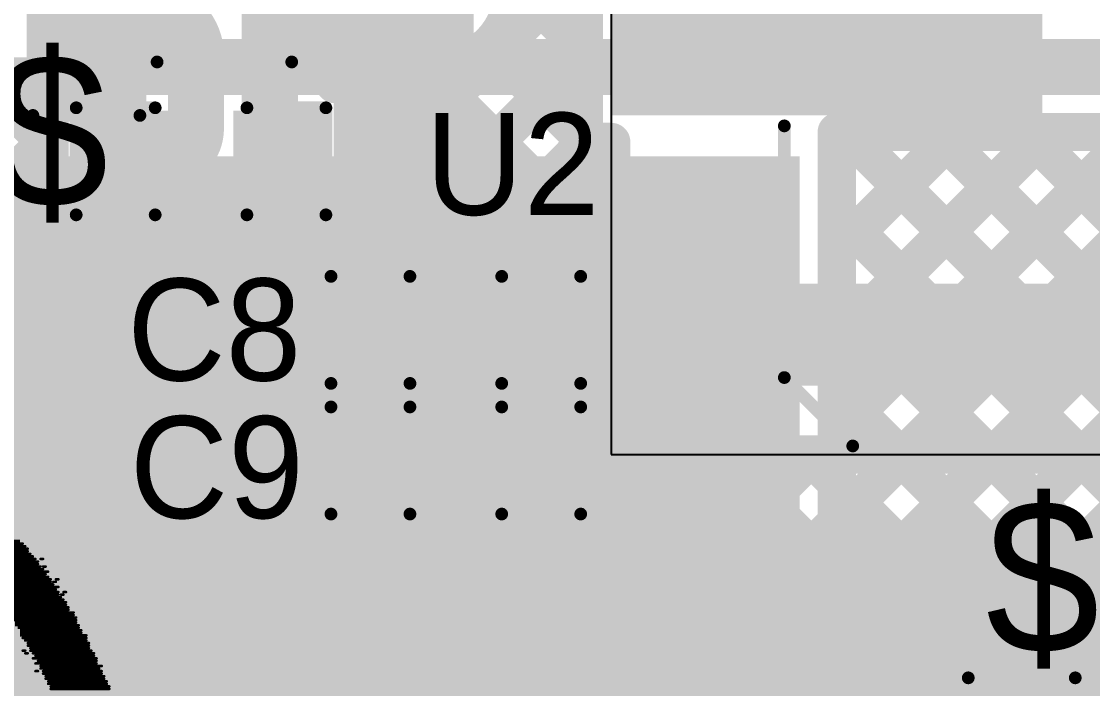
# Model space of a CAD drawing. Header units: millimetres. Extents: x 4.35 to 7.26, y 1.61 to 5.34.
# Drawn here: x 5.8595 to 6.2799, y 3.4271 to 3.6889 of the extents above; entities that cross this region are included whole.
import ezdxf

# ---------------------------------------------------------------- set-up
doc = ezdxf.new("R2010")
doc.units = ezdxf.units.MM
doc.header["$MEASUREMENT"] = 0
for name, color, linetype in [('BottomLayer', 5, 'Continuous'), ('BottomOverlay', 54, 'Continuous'), ('BottomPaste', 16, 'Continuous'), ('BottomSolder', 6, 'Continuous'), ('MultiLayer', 9, 'Continuous'), ('TopLayer', 1, 'Continuous'), ('TopOverlay', 2, 'Continuous'), ('TopPaste', 8, 'Continuous'), ('TopSolder', 216, 'Continuous'), ('ViaHoleLayer', 16, 'Continuous')]:
    doc.layers.add(name, color=color, linetype=linetype)

# ---------------------------------------------------------------- blocks, each defined once
blk = doc.blocks.new('SOT_23_6_2')
at = {"layer": 'TopLayer'}
for points in [[(-0.0748, 0.02559), (-0.0315, 0.02559), (-0.0748, 0.04921), (-0.0315, 0.04921)], [(0.0315, 0.02559), (0.0748, 0.02559), (0.0315, 0.04921), (0.0748, 0.04921)], [(-0.0748, -0.01181), (-0.0315, -0.01181), (-0.0748, 0.01181), (-0.0315, 0.01181)], [(0.0315, -0.01181), (0.0748, -0.01181), (0.0315, 0.01181), (0.0748, 0.01181)], [(-0.0748, -0.04921), (-0.0315, -0.04921), (-0.0748, -0.02559), (-0.0315, -0.02559)], [(0.0315, -0.04921), (0.0748, -0.04921), (0.0315, -0.02559), (0.0748, -0.02559)]]:
    blk.add_solid(points, dxfattribs=at)
at = {"layer": 'TopOverlay'}
for points, const_width in [([(-0.06475, 0.06063, 1), (-0.0721, 0.06063, 1)], 0.01), ([(-0.0746, 0.06063, 1), (-0.0696, 0.06063, 1)], 0.005), ([(-0.06725, 0.06063, 1), (-0.06225, 0.06063, 1)], 0.005), ([(-0.02637, 0.05803, 1), (-0.02387, 0.05803, 1)], 0.0025), ([(0.02647, 0.05803, 1), (0.02897, 0.05803, 1)], 0.0025), ([(-0.02637, -0.05803, 1), (-0.02387, -0.05803, 1)], 0.0025), ([(0.02647, -0.05803, 1), (0.02897, -0.05803, 1)], 0.0025)]:
    blk.add_lwpolyline(points, format="xyb", close=True, dxfattribs=dict(at, const_width=const_width))
at = {"layer": 'TopOverlay', "const_width": 0.005}
for points in [[(0.02772, 0.05803), (-0.02512, 0.05803)], [(0.02772, -0.05803), (-0.02512, -0.05803)]]:
    blk.add_lwpolyline(points, dxfattribs=at)
at = {"layer": 'TopPaste'}
for points in [[(-0.0748, 0.02559), (-0.0315, 0.02559), (-0.0748, 0.04921), (-0.0315, 0.04921)], [(0.0315, 0.02559), (0.0748, 0.02559), (0.0315, 0.04921), (0.0748, 0.04921)], [(-0.0748, -0.01181), (-0.0315, -0.01181), (-0.0748, 0.01181), (-0.0315, 0.01181)], [(0.0315, -0.01181), (0.0748, -0.01181), (0.0315, 0.01181), (0.0748, 0.01181)], [(-0.0748, -0.04921), (-0.0315, -0.04921), (-0.0748, -0.02559), (-0.0315, -0.02559)], [(0.0315, -0.04921), (0.0748, -0.04921), (0.0315, -0.02559), (0.0748, -0.02559)]]:
    blk.add_solid(points, dxfattribs=at)
at = {"layer": 'TopSolder'}
for points in [[(-0.0788, 0.02159), (-0.0275, 0.02159), (-0.0788, 0.05321), (-0.0275, 0.05321)], [(0.0275, 0.02159), (0.0788, 0.02159), (0.0275, 0.05321), (0.0788, 0.05321)], [(-0.0788, -0.01581), (-0.0275, -0.01581), (-0.0788, 0.01581), (-0.0275, 0.01581)], [(0.0275, -0.01581), (0.0788, -0.01581), (0.0275, 0.01581), (0.0788, 0.01581)], [(-0.0788, -0.05321), (-0.0275, -0.05321), (-0.0788, -0.02159), (-0.0275, -0.02159)], [(0.0275, -0.05321), (0.0788, -0.05321), (0.0275, -0.02159), (0.0788, -0.02159)]]:
    blk.add_solid(points, dxfattribs=at)
blk = doc.blocks.new('74437368033_4')
at = {"layer": 'TopLayer'}
blk.add_solid([(0.1063, -0.0689), (0.26772, -0.0689), (0.1063, 0.0689), (0.26772, 0.0689)], dxfattribs=at)
at = {"layer": 'TopOverlay', "const_width": 0.005}
for points in [[(0.17669, 0.20268), (-0.17669, 0.20268)], [(0.20354, 0.17583), (0.17669, 0.20268)], [(0.20354, 0.17583), (0.20354, 0.07709)]]:
    blk.add_lwpolyline(points, dxfattribs=at)
at = {"layer": 'TopOverlay', "const_width": 0.0025}
for points in [[(0.17544, 0.20268, 1), (0.17794, 0.20268, 1)], [(0.17544, 0.20268, 1), (0.17794, 0.20268, 1)], [(0.20229, 0.17583, 1), (0.20479, 0.17583, 1)], [(0.20229, 0.17583, 1), (0.20479, 0.17583, 1)], [(0.20229, 0.07709, 1), (0.20479, 0.07709, 1)]]:
    blk.add_lwpolyline(points, format="xyb", close=True, dxfattribs=at)
at = {"layer": 'TopPaste'}
blk.add_solid([(0.1063, -0.0689), (0.26772, -0.0689), (0.1063, 0.0689), (0.26772, 0.0689)], dxfattribs=at)
at = {"layer": 'TopSolder'}
blk.add_solid([(0.1023, -0.0729), (0.27172, -0.0729), (0.1023, 0.0729), (0.27172, 0.0729)], dxfattribs=at)
blk = doc.blocks.new('CAP_0603_38')
at = {"layer": 'TopLayer'}
for points in [[(-0.045, 0.0175), (-0.045, -0.0175), (-0.015, 0.0175), (-0.015, -0.0175)], [(0.015, 0.0175), (0.015, -0.0175), (0.045, 0.0175), (0.045, -0.0175)]]:
    blk.add_solid(points, dxfattribs=at)
at = {"layer": 'TopOverlay', "const_width": 0.005}
for points in [[(-0.049, 0.021), (-0.018, 0.021)], [(-0.049, 0.021), (-0.049, -0.021)], [(0.018, 0.021), (0.049, 0.021)], [(0.049, 0.021), (0.049, -0.021)], [(-0.049, -0.021), (-0.018, -0.021)], [(0.018, -0.021), (0.049, -0.021)]]:
    blk.add_lwpolyline(points, dxfattribs=at)
at = {"layer": 'TopOverlay', "const_width": 0.0025}
for points in [[(-0.05025, 0.021, 1), (-0.04775, 0.021, 1)], [(-0.05025, 0.021, 1), (-0.04775, 0.021, 1)], [(-0.01925, 0.021, 1), (-0.01675, 0.021, 1)], [(0.01675, 0.021, 1), (0.01925, 0.021, 1)], [(0.04775, 0.021, 1), (0.05025, 0.021, 1)], [(0.04775, 0.021, 1), (0.05025, 0.021, 1)], [(-0.05025, -0.021, 1), (-0.04775, -0.021, 1)], [(-0.05025, -0.021, 1), (-0.04775, -0.021, 1)], [(-0.01925, -0.021, 1), (-0.01675, -0.021, 1)], [(0.01675, -0.021, 1), (0.01925, -0.021, 1)], [(0.04775, -0.021, 1), (0.05025, -0.021, 1)], [(0.04775, -0.021, 1), (0.05025, -0.021, 1)]]:
    blk.add_lwpolyline(points, format="xyb", close=True, dxfattribs=at)
at = {"layer": 'TopPaste'}
for points in [[(-0.045, 0.0175), (-0.045, -0.0175), (-0.015, 0.0175), (-0.015, -0.0175)], [(0.015, 0.0175), (0.015, -0.0175), (0.045, 0.0175), (0.045, -0.0175)]]:
    blk.add_solid(points, dxfattribs=at)
at = {"layer": 'TopSolder'}
for points in [[(-0.04736, 0.01986), (-0.04736, -0.01986), (-0.01264, 0.01986), (-0.01264, -0.01986)], [(0.01264, 0.01986), (0.01264, -0.01986), (0.04736, 0.01986), (0.04736, -0.01986)]]:
    blk.add_solid(points, dxfattribs=at)
blk = doc.blocks.new('CAP_0603_46')
at = {"layer": 'TopLayer'}
for points in [[(-0.045, 0.0175), (-0.045, -0.0175), (-0.015, 0.0175), (-0.015, -0.0175)], [(0.015, 0.0175), (0.015, -0.0175), (0.045, 0.0175), (0.045, -0.0175)]]:
    blk.add_solid(points, dxfattribs=at)
at = {"layer": 'TopOverlay', "const_width": 0.005}
for points in [[(-0.018, 0.021), (-0.049, 0.021)], [(-0.049, 0.021), (-0.049, -0.021)], [(0.049, 0.021), (0.018, 0.021)], [(0.049, 0.021), (0.049, -0.021)], [(-0.018, -0.021), (-0.049, -0.021)], [(0.049, -0.021), (0.018, -0.021)]]:
    blk.add_lwpolyline(points, dxfattribs=at)
at = {"layer": 'TopOverlay', "const_width": 0.0025}
for points in [[(-0.05025, 0.021, 1), (-0.04775, 0.021, 1)], [(-0.05025, 0.021, 1), (-0.04775, 0.021, 1)], [(-0.01925, 0.021, 1), (-0.01675, 0.021, 1)], [(0.01675, 0.021, 1), (0.01925, 0.021, 1)], [(0.04775, 0.021, 1), (0.05025, 0.021, 1)], [(0.04775, 0.021, 1), (0.05025, 0.021, 1)], [(-0.05025, -0.021, 1), (-0.04775, -0.021, 1)], [(-0.05025, -0.021, 1), (-0.04775, -0.021, 1)], [(-0.01925, -0.021, 1), (-0.01675, -0.021, 1)], [(0.01675, -0.021, 1), (0.01925, -0.021, 1)], [(0.04775, -0.021, 1), (0.05025, -0.021, 1)], [(0.04775, -0.021, 1), (0.05025, -0.021, 1)]]:
    blk.add_lwpolyline(points, format="xyb", close=True, dxfattribs=at)
at = {"layer": 'TopPaste'}
for points in [[(-0.045, 0.0175), (-0.045, -0.0175), (-0.015, 0.0175), (-0.015, -0.0175)], [(0.015, 0.0175), (0.015, -0.0175), (0.045, 0.0175), (0.045, -0.0175)]]:
    blk.add_solid(points, dxfattribs=at)
at = {"layer": 'TopSolder'}
for points in [[(-0.04736, 0.01986), (-0.04736, -0.01986), (-0.01264, 0.01986), (-0.01264, -0.01986)], [(0.01264, 0.01986), (0.01264, -0.01986), (0.04736, 0.01986), (0.04736, -0.01986)]]:
    blk.add_solid(points, dxfattribs=at)
blk = doc.blocks.new('RES_0603_B_51')
at = {"layer": 'BottomLayer'}
for points in [[(-0.015, -0.0175), (-0.015, 0.0175), (-0.045, -0.0175), (-0.045, 0.0175)], [(0.045, -0.0175), (0.045, 0.0175), (0.015, -0.0175), (0.015, 0.0175)]]:
    blk.add_solid(points, dxfattribs=at)
at = {"layer": 'BottomOverlay', "const_width": 0.005}
for points in [[(-0.049, -0.021), (-0.049, 0.021)], [(0.049, 0.021), (-0.049, 0.021)], [(0.049, -0.021), (0.049, 0.021)], [(0.049, -0.021), (-0.049, -0.021)]]:
    blk.add_lwpolyline(points, dxfattribs=at)
at = {"layer": 'BottomOverlay', "const_width": 0.0025}
for points in [[(-0.05025, 0.021, 1), (-0.04775, 0.021, 1)], [(-0.05025, 0.021, 1), (-0.04775, 0.021, 1)], [(0.04775, 0.021, 1), (0.05025, 0.021, 1)], [(0.04775, 0.021, 1), (0.05025, 0.021, 1)], [(-0.05025, -0.021, 1), (-0.04775, -0.021, 1)], [(-0.05025, -0.021, 1), (-0.04775, -0.021, 1)], [(0.04775, -0.021, 1), (0.05025, -0.021, 1)], [(0.04775, -0.021, 1), (0.05025, -0.021, 1)]]:
    blk.add_lwpolyline(points, format="xyb", close=True, dxfattribs=at)
at = {"layer": 'BottomPaste'}
for points in [[(-0.015, -0.0175), (-0.015, 0.0175), (-0.045, -0.0175), (-0.045, 0.0175)], [(0.045, -0.0175), (0.045, 0.0175), (0.015, -0.0175), (0.015, 0.0175)]]:
    blk.add_solid(points, dxfattribs=at)
at = {"layer": 'BottomSolder'}
for points in [[(-0.011, -0.0215), (-0.011, 0.0215), (-0.049, -0.0215), (-0.049, 0.0215)], [(0.049, -0.0215), (0.049, 0.0215), (0.011, -0.0215), (0.011, 0.0215)]]:
    blk.add_solid(points, dxfattribs=at)
blk = doc.blocks.new('CAP_0603_116')
at = {"layer": 'TopLayer'}
for points in [[(-0.045, 0.0175), (-0.045, -0.0175), (-0.015, 0.0175), (-0.015, -0.0175)], [(0.015, 0.0175), (0.015, -0.0175), (0.045, 0.0175), (0.045, -0.0175)]]:
    blk.add_solid(points, dxfattribs=at)
at = {"layer": 'TopOverlay', "const_width": 0.005}
for points in [[(-0.049, 0.021), (-0.049, -0.021)], [(-0.018, 0.021), (-0.049, 0.021)], [(0.049, 0.021), (0.018, 0.021)], [(0.049, 0.021), (0.049, -0.021)], [(-0.018, -0.021), (-0.049, -0.021)], [(0.049, -0.021), (0.018, -0.021)]]:
    blk.add_lwpolyline(points, dxfattribs=at)
at = {"layer": 'TopOverlay', "const_width": 0.0025}
for points in [[(-0.05025, 0.021, 1), (-0.04775, 0.021, 1)], [(-0.05025, 0.021, 1), (-0.04775, 0.021, 1)], [(-0.01925, 0.021, 1), (-0.01675, 0.021, 1)], [(0.01675, 0.021, 1), (0.01925, 0.021, 1)], [(0.04775, 0.021, 1), (0.05025, 0.021, 1)], [(0.04775, 0.021, 1), (0.05025, 0.021, 1)], [(-0.05025, -0.021, 1), (-0.04775, -0.021, 1)], [(-0.05025, -0.021, 1), (-0.04775, -0.021, 1)], [(-0.01925, -0.021, 1), (-0.01675, -0.021, 1)], [(0.01675, -0.021, 1), (0.01925, -0.021, 1)], [(0.04775, -0.021, 1), (0.05025, -0.021, 1)], [(0.04775, -0.021, 1), (0.05025, -0.021, 1)]]:
    blk.add_lwpolyline(points, format="xyb", close=True, dxfattribs=at)
at = {"layer": 'TopPaste'}
for points in [[(-0.045, 0.0175), (-0.045, -0.0175), (-0.015, 0.0175), (-0.015, -0.0175)], [(0.015, 0.0175), (0.015, -0.0175), (0.045, 0.0175), (0.045, -0.0175)]]:
    blk.add_solid(points, dxfattribs=at)
at = {"layer": 'TopSolder'}
for points in [[(-0.04736, 0.01986), (-0.04736, -0.01986), (-0.01264, 0.01986), (-0.01264, -0.01986)], [(0.01264, 0.01986), (0.01264, -0.01986), (0.04736, 0.01986), (0.04736, -0.01986)]]:
    blk.add_solid(points, dxfattribs=at)
blk = doc.blocks.new('CAP_0603_117')
at = {"layer": 'TopLayer'}
for points in [[(-0.045, 0.0175), (-0.045, -0.0175), (-0.015, 0.0175), (-0.015, -0.0175)], [(0.015, 0.0175), (0.015, -0.0175), (0.045, 0.0175), (0.045, -0.0175)]]:
    blk.add_solid(points, dxfattribs=at)
at = {"layer": 'TopOverlay', "const_width": 0.005}
for points in [[(-0.049, 0.021), (-0.049, -0.021)], [(-0.018, 0.021), (-0.049, 0.021)], [(0.049, 0.021), (0.018, 0.021)], [(0.049, 0.021), (0.049, -0.021)], [(-0.018, -0.021), (-0.049, -0.021)], [(0.049, -0.021), (0.018, -0.021)]]:
    blk.add_lwpolyline(points, dxfattribs=at)
at = {"layer": 'TopOverlay', "const_width": 0.0025}
for points in [[(-0.05025, 0.021, 1), (-0.04775, 0.021, 1)], [(-0.05025, 0.021, 1), (-0.04775, 0.021, 1)], [(-0.01925, 0.021, 1), (-0.01675, 0.021, 1)], [(0.01675, 0.021, 1), (0.01925, 0.021, 1)], [(0.04775, 0.021, 1), (0.05025, 0.021, 1)], [(0.04775, 0.021, 1), (0.05025, 0.021, 1)], [(-0.05025, -0.021, 1), (-0.04775, -0.021, 1)], [(-0.05025, -0.021, 1), (-0.04775, -0.021, 1)], [(-0.01925, -0.021, 1), (-0.01675, -0.021, 1)], [(0.01675, -0.021, 1), (0.01925, -0.021, 1)], [(0.04775, -0.021, 1), (0.05025, -0.021, 1)], [(0.04775, -0.021, 1), (0.05025, -0.021, 1)]]:
    blk.add_lwpolyline(points, format="xyb", close=True, dxfattribs=at)
at = {"layer": 'TopPaste'}
for points in [[(-0.045, 0.0175), (-0.045, -0.0175), (-0.015, 0.0175), (-0.015, -0.0175)], [(0.015, 0.0175), (0.015, -0.0175), (0.045, 0.0175), (0.045, -0.0175)]]:
    blk.add_solid(points, dxfattribs=at)
at = {"layer": 'TopSolder'}
for points in [[(-0.04736, 0.01986), (-0.04736, -0.01986), (-0.01264, 0.01986), (-0.01264, -0.01986)], [(0.01264, 0.01986), (0.01264, -0.01986), (0.04736, 0.01986), (0.04736, -0.01986)]]:
    blk.add_solid(points, dxfattribs=at)

msp = doc.modelspace()

# ---------------------------------------------------------------- linework, layer by layer
at = {"layer": 'BottomLayer'}
for points, const_width in [([(6.26527, 3.43685), (6.5625, 3.73407)], 0.015), ([(6.2705, 3.40672), (6.5625, 3.69872)], 0.015), ([(5.885, 3.671), (6.42168, 3.671)], 0.022), ([(6.24782, 3.45474), (6.44312, 3.65005)], 0.015), ([(6.1795, 3.6455), (6.42168, 3.6455)], 0.015), ([(6.1795, 3.59856), (6.22644, 3.6455)], 0.015), ([(6.1795, 3.52785), (6.29715, 3.6455)], 0.015), ([(6.1795, 3.63392), (6.19108, 3.6455)], 0.015), ([(6.1795, 3.49249), (6.33251, 3.6455)], 0.015), ([(6.1795, 3.4725), (6.1795, 3.6455)], 0.015), ([(6.1795, 3.5632), (6.2618, 3.6455)], 0.015), ([(6.18286, 3.4605), (6.36786, 3.6455)], 0.015), ([(6.18328, 3.6455), (6.36728, 3.4615)], 0.015), ([(6.21822, 3.4605), (6.40322, 3.6455)], 0.015), ([(6.21864, 3.6455), (6.40264, 3.4615)], 0.015), ([(6.25399, 3.6455), (6.50199, 3.3975)], 0.015), ([(6.1795, 3.61393), (6.33943, 3.454)], 0.015), ([(6.1795, 3.57857), (6.33943, 3.41865)], 0.015), ([(6.1795, 3.54322), (6.32522, 3.3975)], 0.015), ([(5.79245, 3.514), (6.085, 3.514)], 0.04), ([(6.1795, 3.50786), (6.22687, 3.46049)], 0.015), ([(5.1295, 3.4725), (6.1795, 3.4725)], 0.015), ([(5.742, 3.4695), (6.114, 3.4695)], 0.015), ([(5.86131, 3.4725), (5.86431, 3.4695)], 0.015), ([(5.87366, 3.4695), (5.87666, 3.4725)], 0.015), ([(5.89666, 3.4725), (5.89966, 3.4695)], 0.015), ([(5.90902, 3.4695), (5.91202, 3.4725)], 0.015), ([(5.93202, 3.4725), (5.93502, 3.4695)], 0.015), ([(5.94437, 3.4695), (5.94737, 3.4725)], 0.015), ([(5.96738, 3.4725), (5.97038, 3.4695)], 0.015), ([(5.97973, 3.4695), (5.98273, 3.4725)], 0.015), ([(6.00273, 3.4725), (6.00573, 3.4695)], 0.015), ([(6.01508, 3.4695), (6.01808, 3.4725)], 0.015), ([(6.03809, 3.4725), (6.04109, 3.4695)], 0.015), ([(6.05044, 3.4695), (6.05344, 3.4725)], 0.015), ([(6.07344, 3.4725), (6.07644, 3.4695)], 0.015), ([(6.0858, 3.4695), (6.0888, 3.4725)], 0.015), ([(6.1088, 3.4725), (6.1118, 3.4695)], 0.015), ([(6.12053, 3.46888), (6.12415, 3.4725)], 0.015), ([(6.14415, 3.4725), (6.15615, 3.4605)], 0.015), ([(6.14751, 3.4605), (6.15951, 3.4725)], 0.015), ([(6.1795, 3.47251), (6.19151, 3.4605)], 0.015), ([(6.13724, 3.4605), (6.2259, 3.4605)], 0.015), ([(5.742, 3.435), (6.114, 3.435)], 0.04), ([(6.114, 3.435), (6.2259, 3.435)], 0.022)]:
    msp.add_lwpolyline(points, dxfattribs=dict(at, const_width=const_width))
for points, const_width in [([(5.8795, 3.671, 1), (5.8905, 3.671, 1)], 0.011), ([(6.17575, 3.6455, 1), (6.18325, 3.6455, 1)], 0.0075), ([(6.17575, 3.6455, 1), (6.18325, 3.6455, 1)], 0.0075), ([(6.17953, 3.6455, 1), (6.18703, 3.6455, 1)], 0.0075), ([(6.18733, 3.6455, 1), (6.19483, 3.6455, 1)], 0.0075), ([(6.21489, 3.6455, 1), (6.22239, 3.6455, 1)], 0.0075), ([(6.22269, 3.6455, 1), (6.23019, 3.6455, 1)], 0.0075), ([(6.25024, 3.6455, 1), (6.25774, 3.6455, 1)], 0.0075), ([(6.25805, 3.6455, 1), (6.26555, 3.6455, 1)], 0.0075), ([(6.17575, 3.63392, 1), (6.18325, 3.63392, 1)], 0.0075), ([(6.17575, 3.61393, 1), (6.18325, 3.61393, 1)], 0.0075), ([(6.17575, 3.59856, 1), (6.18325, 3.59856, 1)], 0.0075), ([(6.17575, 3.57857, 1), (6.18325, 3.57857, 1)], 0.0075), ([(6.12709, 3.562, 1), (6.13891, 3.562, 1)], 0.01181), ([(6.17575, 3.5632, 1), (6.18325, 3.5632, 1)], 0.0075), ([(6.17575, 3.54322, 1), (6.18325, 3.54322, 1)], 0.0075), ([(6.075, 3.514, 1), (6.095, 3.514, 1)], 0.02), ([(6.17575, 3.52785, 1), (6.18325, 3.52785, 1)], 0.0075), ([(6.17575, 3.50786, 1), (6.18325, 3.50786, 1)], 0.0075), ([(6.17575, 3.49249, 1), (6.18325, 3.49249, 1)], 0.0075), ([(5.85756, 3.4725, 1), (5.86506, 3.4725, 1)], 0.0075), ([(5.86056, 3.4695, 1), (5.86806, 3.4695, 1)], 0.0075), ([(5.86991, 3.4695, 1), (5.87741, 3.4695, 1)], 0.0075), ([(5.87291, 3.4725, 1), (5.88041, 3.4725, 1)], 0.0075), ([(5.89291, 3.4725, 1), (5.90041, 3.4725, 1)], 0.0075), ([(5.89591, 3.4695, 1), (5.90341, 3.4695, 1)], 0.0075), ([(5.90527, 3.4695, 1), (5.91277, 3.4695, 1)], 0.0075), ([(5.90827, 3.4725, 1), (5.91577, 3.4725, 1)], 0.0075), ([(5.92827, 3.4725, 1), (5.93577, 3.4725, 1)], 0.0075), ([(5.93127, 3.4695, 1), (5.93877, 3.4695, 1)], 0.0075), ([(5.94062, 3.4695, 1), (5.94812, 3.4695, 1)], 0.0075), ([(5.94362, 3.4725, 1), (5.95112, 3.4725, 1)], 0.0075), ([(5.96363, 3.4725, 1), (5.97113, 3.4725, 1)], 0.0075), ([(5.96663, 3.4695, 1), (5.97413, 3.4695, 1)], 0.0075), ([(5.97598, 3.4695, 1), (5.98348, 3.4695, 1)], 0.0075), ([(5.97898, 3.4725, 1), (5.98648, 3.4725, 1)], 0.0075), ([(5.99898, 3.4725, 1), (6.00648, 3.4725, 1)], 0.0075), ([(6.00198, 3.4695, 1), (6.00948, 3.4695, 1)], 0.0075), ([(6.01133, 3.4695, 1), (6.01883, 3.4695, 1)], 0.0075), ([(6.01433, 3.4725, 1), (6.02183, 3.4725, 1)], 0.0075), ([(6.03434, 3.4725, 1), (6.04184, 3.4725, 1)], 0.0075), ([(6.03734, 3.4695, 1), (6.04484, 3.4695, 1)], 0.0075), ([(6.04669, 3.4695, 1), (6.05419, 3.4695, 1)], 0.0075), ([(6.04969, 3.4725, 1), (6.05719, 3.4725, 1)], 0.0075), ([(6.06969, 3.4725, 1), (6.07719, 3.4725, 1)], 0.0075), ([(6.07269, 3.4695, 1), (6.08019, 3.4695, 1)], 0.0075), ([(6.08205, 3.4695, 1), (6.08955, 3.4695, 1)], 0.0075), ([(6.08505, 3.4725, 1), (6.09255, 3.4725, 1)], 0.0075), ([(6.10505, 3.4725, 1), (6.11255, 3.4725, 1)], 0.0075), ([(6.10805, 3.4695, 1), (6.11555, 3.4695, 1)], 0.0075), ([(6.11025, 3.4695, 1), (6.11775, 3.4695, 1)], 0.0075), ([(6.11025, 3.4695, 1), (6.11775, 3.4695, 1)], 0.0075), ([(6.1204, 3.4725, 1), (6.1279, 3.4725, 1)], 0.0075), ([(6.1404, 3.4725, 1), (6.1479, 3.4725, 1)], 0.0075), ([(6.15576, 3.4725, 1), (6.16326, 3.4725, 1)], 0.0075), ([(6.17575, 3.47251, 1), (6.18325, 3.47251, 1)], 0.0075), ([(6.17575, 3.4725, 1), (6.18325, 3.4725, 1)], 0.0075), ([(6.17575, 3.4725, 1), (6.18325, 3.4725, 1)], 0.0075), ([(6.11678, 3.46888, 1), (6.12428, 3.46888, 1)], 0.0075), ([(6.13349, 3.4605, 1), (6.14099, 3.4605, 1)], 0.0075), ([(6.13349, 3.4605, 1), (6.14099, 3.4605, 1)], 0.0075), ([(6.14376, 3.4605, 1), (6.15126, 3.4605, 1)], 0.0075), ([(6.1524, 3.4605, 1), (6.1599, 3.4605, 1)], 0.0075), ([(6.17911, 3.4605, 1), (6.18661, 3.4605, 1)], 0.0075), ([(6.18776, 3.4605, 1), (6.19526, 3.4605, 1)], 0.0075), ([(6.21447, 3.4605, 1), (6.22197, 3.4605, 1)], 0.0075), ([(6.22215, 3.4605, 1), (6.22965, 3.4605, 1)], 0.0075), ([(6.22215, 3.4605, 1), (6.22965, 3.4605, 1)], 0.0075), ([(6.22312, 3.46049, 1), (6.23062, 3.46049, 1)], 0.0075), ([(6.24407, 3.45474, 1), (6.25157, 3.45474, 1)], 0.0075), ([(6.104, 3.435, 1), (6.124, 3.435, 1)], 0.02), ([(6.1085, 3.435, 1), (6.1195, 3.435, 1)], 0.011), ([(6.2204, 3.435, 1), (6.2314, 3.435, 1)], 0.011), ([(6.2204, 3.435, 1), (6.2314, 3.435, 1)], 0.011), ([(6.26152, 3.43685, 1), (6.26902, 3.43685, 1)], 0.0075)]:
    msp.add_lwpolyline(points, format="xyb", close=True, dxfattribs=dict(at, const_width=const_width))
for points, const_width in [([(6.114, 3.4695, -0.186886), (6.13724, 3.4605)], 0.015), ([(6.2259, 3.4605, -0.414214), (6.2705, 3.4159)], 0.015), ([(6.2259, 3.435, -0.414214), (6.245, 3.4159)], 0.022)]:
    msp.add_lwpolyline(points, format="xyb", dxfattribs=dict(at, const_width=const_width))
msp.add_solid([(4.991, 3.487), (6.165, 3.487), (4.991, 3.636), (6.165, 3.636)], dxfattribs=at)
at = {"layer": 'BottomOverlay', "const_width": 0.001}
for points in [[(5.831, 3.485), (5.859, 3.485)], [(5.831, 3.484), (5.86, 3.484)], [(5.833, 3.483), (5.861, 3.483)], [(5.834, 3.482), (5.862, 3.482)], [(5.835, 3.481), (5.862, 3.481)], [(5.836, 3.48), (5.863, 3.48)], [(5.837, 3.479), (5.864, 3.479)], [(5.838, 3.478), (5.865, 3.478)], [(5.839, 3.477), (5.866, 3.477)], [(5.867, 3.478), (5.868, 3.478)], [(5.839, 3.476), (5.866, 3.476)], [(5.84, 3.475), (5.867, 3.475)], [(5.841, 3.474), (5.868, 3.474)], [(5.842, 3.473), (5.87, 3.473)], [(5.868, 3.475), (5.869, 3.475)], [(5.843, 3.472), (5.869, 3.472)], [(5.844, 3.471), (5.87, 3.471)], [(5.844, 3.47), (5.871, 3.47)], [(5.845, 3.469), (5.871, 3.469)], [(5.846, 3.468), (5.872, 3.468)], [(5.872, 3.469), (5.873, 3.469)], [(5.873, 3.47), (5.874, 3.47)], [(5.847, 3.467), (5.874, 3.467)], [(5.848, 3.466), (5.873, 3.466)], [(5.848, 3.465), (5.874, 3.465)], [(5.849, 3.464), (5.874, 3.464)], [(5.875, 3.464), (5.876, 3.464)], [(5.876, 3.465), (5.877, 3.465)], [(5.85, 3.463), (5.875, 3.463)], [(5.851, 3.462), (5.876, 3.462)], [(5.851, 3.461), (5.877, 3.461)], [(5.852, 3.46), (5.877, 3.46)], [(5.853, 3.459), (5.878, 3.459)], [(5.853, 3.458), (5.878, 3.458)], [(5.854, 3.457), (5.88, 3.457)], [(5.855, 3.456), (5.88, 3.456)], [(5.855, 3.455), (5.881, 3.455)], [(5.856, 3.454), (5.881, 3.454)], [(5.857, 3.453), (5.881, 3.453)], [(5.857, 3.452), (5.882, 3.452)], [(5.858, 3.451), (5.882, 3.451)], [(5.859, 3.45), (5.883, 3.45)], [(5.859, 3.449), (5.883, 3.449)], [(5.859, 3.448), (5.885, 3.448)], [(5.86, 3.447), (5.885, 3.447)], [(5.861, 3.446), (5.885, 3.446)], [(5.862, 3.445), (5.886, 3.445)], [(5.862, 3.444), (5.886, 3.444)], [(5.863, 3.443), (5.886, 3.443)], [(5.86, 3.442), (5.861, 3.442)], [(5.861, 3.441), (5.862, 3.441)], [(5.863, 3.442), (5.887, 3.442)], [(5.864, 3.441), (5.888, 3.441)], [(5.864, 3.439), (5.889, 3.439)], [(5.865, 3.44), (5.888, 3.44)], [(5.865, 3.437), (5.889, 3.437)], [(5.866, 3.438), (5.889, 3.438)], [(5.867, 3.436), (5.891, 3.436)], [(5.867, 3.435), (5.89, 3.435)], [(5.865, 3.434), (5.866, 3.434)], [(5.868, 3.434), (5.891, 3.434)], [(5.868, 3.433), (5.891, 3.433)], [(5.869, 3.432), (5.892, 3.432)], [(5.869, 3.431), (5.892, 3.431)], [(5.87, 3.43), (5.893, 3.43)], [(5.87, 3.429), (5.893, 3.429)], [(5.871, 3.428), (5.894, 3.428)], [(5.871, 3.427), (5.894, 3.427)]]:
    msp.add_lwpolyline(points, dxfattribs=at)
at = {"layer": 'BottomOverlay', "const_width": 0.0005}
for points in [[(5.85975, 3.484, 1), (5.86025, 3.484, 1)], [(5.86075, 3.483, 1), (5.86125, 3.483, 1)], [(5.86175, 3.482, 1), (5.86225, 3.482, 1)], [(5.86175, 3.481, 1), (5.86225, 3.481, 1)], [(5.86275, 3.48, 1), (5.86325, 3.48, 1)], [(5.86375, 3.479, 1), (5.86425, 3.479, 1)], [(5.86475, 3.478, 1), (5.86525, 3.478, 1)], [(5.86575, 3.477, 1), (5.86625, 3.477, 1)], [(5.86675, 3.478, 1), (5.86725, 3.478, 1)], [(5.86775, 3.478, 1), (5.86825, 3.478, 1)], [(5.86575, 3.476, 1), (5.86625, 3.476, 1)], [(5.86675, 3.475, 1), (5.86725, 3.475, 1)], [(5.86775, 3.475, 1), (5.86825, 3.475, 1)], [(5.86775, 3.474, 1), (5.86825, 3.474, 1)], [(5.86875, 3.475, 1), (5.86925, 3.475, 1)], [(5.86975, 3.473, 1), (5.87025, 3.473, 1)], [(5.86875, 3.472, 1), (5.86925, 3.472, 1)], [(5.86975, 3.471, 1), (5.87025, 3.471, 1)], [(5.87075, 3.47, 1), (5.87125, 3.47, 1)], [(5.87075, 3.469, 1), (5.87125, 3.469, 1)], [(5.87175, 3.469, 1), (5.87225, 3.469, 1)], [(5.87175, 3.468, 1), (5.87225, 3.468, 1)], [(5.87275, 3.47, 1), (5.87325, 3.47, 1)], [(5.87275, 3.469, 1), (5.87325, 3.469, 1)], [(5.87375, 3.47, 1), (5.87425, 3.47, 1)], [(5.87275, 3.466, 1), (5.87325, 3.466, 1)], [(5.87375, 3.467, 1), (5.87425, 3.467, 1)], [(5.87375, 3.465, 1), (5.87425, 3.465, 1)], [(5.87375, 3.464, 1), (5.87425, 3.464, 1)], [(5.87475, 3.464, 1), (5.87525, 3.464, 1)], [(5.87575, 3.465, 1), (5.87625, 3.465, 1)], [(5.87575, 3.464, 1), (5.87625, 3.464, 1)], [(5.87675, 3.465, 1), (5.87725, 3.465, 1)], [(5.87475, 3.463, 1), (5.87525, 3.463, 1)], [(5.87575, 3.462, 1), (5.87625, 3.462, 1)], [(5.87675, 3.461, 1), (5.87725, 3.461, 1)], [(5.87675, 3.46, 1), (5.87725, 3.46, 1)], [(5.87775, 3.459, 1), (5.87825, 3.459, 1)], [(5.87775, 3.458, 1), (5.87825, 3.458, 1)], [(5.87975, 3.457, 1), (5.88025, 3.457, 1)], [(5.87975, 3.456, 1), (5.88025, 3.456, 1)], [(5.88075, 3.455, 1), (5.88125, 3.455, 1)], [(5.88075, 3.454, 1), (5.88125, 3.454, 1)], [(5.88075, 3.453, 1), (5.88125, 3.453, 1)], [(5.88175, 3.452, 1), (5.88225, 3.452, 1)], [(5.85975, 3.447, 1), (5.86025, 3.447, 1)], [(5.88175, 3.451, 1), (5.88225, 3.451, 1)], [(5.88275, 3.45, 1), (5.88325, 3.45, 1)], [(5.88275, 3.449, 1), (5.88325, 3.449, 1)], [(5.88475, 3.448, 1), (5.88525, 3.448, 1)], [(5.88475, 3.447, 1), (5.88525, 3.447, 1)], [(5.86075, 3.446, 1), (5.86125, 3.446, 1)], [(5.86175, 3.445, 1), (5.86225, 3.445, 1)], [(5.86175, 3.444, 1), (5.86225, 3.444, 1)], [(5.86275, 3.443, 1), (5.86325, 3.443, 1)], [(5.88475, 3.446, 1), (5.88525, 3.446, 1)], [(5.88575, 3.445, 1), (5.88625, 3.445, 1)], [(5.88575, 3.444, 1), (5.88625, 3.444, 1)], [(5.88575, 3.443, 1), (5.88625, 3.443, 1)], [(5.85975, 3.442, 1), (5.86025, 3.442, 1)], [(5.86075, 3.442, 1), (5.86125, 3.442, 1)], [(5.86075, 3.441, 1), (5.86125, 3.441, 1)], [(5.86175, 3.441, 1), (5.86225, 3.441, 1)], [(5.86275, 3.442, 1), (5.86325, 3.442, 1)], [(5.86375, 3.441, 1), (5.86425, 3.441, 1)], [(5.86375, 3.439, 1), (5.86425, 3.439, 1)], [(5.86475, 3.44, 1), (5.86525, 3.44, 1)], [(5.88675, 3.442, 1), (5.88725, 3.442, 1)], [(5.88775, 3.441, 1), (5.88825, 3.441, 1)], [(5.88775, 3.44, 1), (5.88825, 3.44, 1)], [(5.88875, 3.439, 1), (5.88925, 3.439, 1)], [(5.86475, 3.437, 1), (5.86525, 3.437, 1)], [(5.86575, 3.438, 1), (5.86625, 3.438, 1)], [(5.86675, 3.436, 1), (5.86725, 3.436, 1)], [(5.86675, 3.435, 1), (5.86725, 3.435, 1)], [(5.88875, 3.438, 1), (5.88925, 3.438, 1)], [(5.88875, 3.437, 1), (5.88925, 3.437, 1)], [(5.88975, 3.435, 1), (5.89025, 3.435, 1)], [(5.89075, 3.436, 1), (5.89125, 3.436, 1)], [(5.86475, 3.434, 1), (5.86525, 3.434, 1)], [(5.86575, 3.434, 1), (5.86625, 3.434, 1)], [(5.86775, 3.434, 1), (5.86825, 3.434, 1)], [(5.86775, 3.433, 1), (5.86825, 3.433, 1)], [(5.86875, 3.432, 1), (5.86925, 3.432, 1)], [(5.86875, 3.431, 1), (5.86925, 3.431, 1)], [(5.89075, 3.434, 1), (5.89125, 3.434, 1)], [(5.89075, 3.433, 1), (5.89125, 3.433, 1)], [(5.89175, 3.432, 1), (5.89225, 3.432, 1)], [(5.89175, 3.431, 1), (5.89225, 3.431, 1)], [(5.86975, 3.43, 1), (5.87025, 3.43, 1)], [(5.86975, 3.429, 1), (5.87025, 3.429, 1)], [(5.87075, 3.428, 1), (5.87125, 3.428, 1)], [(5.87075, 3.427, 1), (5.87125, 3.427, 1)], [(5.89275, 3.43, 1), (5.89325, 3.43, 1)], [(5.89275, 3.429, 1), (5.89325, 3.429, 1)], [(5.89375, 3.428, 1), (5.89425, 3.428, 1)], [(5.89375, 3.427, 1), (5.89425, 3.427, 1)]]:
    msp.add_lwpolyline(points, format="xyb", close=True, dxfattribs=at)
at = {"layer": 'MultiLayer', "const_width": 0.01181}
msp.add_lwpolyline([(6.12709, 3.562, 1), (6.13891, 3.562, 1)], format="xyb", close=True, dxfattribs=at)
at = {"layer": 'TopLayer'}
for p, q in [((6.091, 3.92954), (6.091, 3.519)), ((6.091, 3.519), (6.63505, 3.519))]:
    msp.add_line(p, q, dxfattribs=at)
for points, const_width in [([(5.40103, 3.96814), (6.05139, 3.31777)], 0.015), ([(5.40103, 3.93278), (6.01604, 3.31777)], 0.015), ([(5.458, 3.84045), (5.98068, 3.31777)], 0.015), ([(5.957, 3.637), (5.957, 3.715)], 0.022), ([(5.9895, 3.62069), (6.07431, 3.7055)], 0.015), ([(6.05257, 3.7055), (6.08025, 3.67782)], 0.015), ([(6.08025, 3.6416), (6.08025, 3.7055)], 0.015), ([(5.88732, 3.6936), (5.91292, 3.6936)], 0.022), ([(5.99361, 3.6936), (6.0044, 3.6936)], 0.022), ([(6.023, 3.67919), (6.023, 3.701)], 0.01), ([(5.99361, 3.67179), (5.99361, 3.6936)], 0.01), ([(5.72175, 3.68277), (6.08675, 3.31777)], 0.015), ([(6.04307, 3.67964), (6.08025, 3.64247)], 0.015), ([(5.76238, 3.6775), (6.1221, 3.31777)], 0.015), ([(5.928, 3.6469), (5.928, 3.67552)], 0.022), ([(6.00704, 3.60287), (6.08025, 3.67608)], 0.015), ([(5.80073, 3.6745), (5.8705, 3.60473)], 0.015), ([(5.83609, 3.6745), (5.8705, 3.64009)], 0.015), ([(6.03277, 3.66429), (6.03277, 3.67336)], 0.015), ([(5.62142, 3.42939), (5.85932, 3.66729)], 0.015), ([(5.85116, 3.66729), (5.9025, 3.66729)], 0.015), ([(5.8705, 3.666), (5.9025, 3.666)], 0.015), ([(5.8705, 3.602), (5.8705, 3.666)], 0.015), ([(5.9825, 3.66429), (5.9895, 3.66429)], 0.015), ([(5.9895, 3.66429), (6.03277, 3.66429)], 0.015), ([(5.9895, 3.65605), (5.99774, 3.66429)], 0.015), ([(5.9895, 3.60287), (5.9895, 3.66429)], 0.015), ([(6.02307, 3.66429), (6.08749, 3.59987)], 0.015), ([(5.9895, 3.66251), (6.05213, 3.59987)], 0.015), ([(5.68719, 3.45981), (5.8705, 3.64311)], 0.015), ([(5.902, 3.634), (5.9151, 3.634)], 0.022), ([(6.03939, 3.59987), (6.08112, 3.6416)], 0.015), ([(6.08025, 3.6416), (6.091, 3.6416)], 0.015), ([(6.08112, 3.6416), (6.091, 3.63172)], 0.015), ([(6.091, 3.5915), (6.091, 3.6416)], 0.015), ([(5.9895, 3.62715), (6.01378, 3.60287)], 0.015), ([(6.07475, 3.59987), (6.091, 3.61613)], 0.015), ([(5.9295, 3.602), (5.9295, 3.6113)], 0.015), ([(5.9305, 3.602), (5.9305, 3.61172)], 0.015), ([(5.72255, 3.45981), (5.8705, 3.60776)], 0.015), ([(5.8705, 3.60473), (5.87323, 3.602)], 0.015), ([(5.7579, 3.45981), (5.9001, 3.602)], 0.015), ([(5.79326, 3.45981), (5.93545, 3.602)], 0.015), ([(5.8705, 3.602), (5.9295, 3.602)], 0.015), ([(5.87323, 3.602), (5.9675, 3.50773)], 0.015), ([(5.90859, 3.602), (5.9675, 3.54309)], 0.015), ([(5.9305, 3.602), (5.9675, 3.602)], 0.015), ([(5.94394, 3.602), (5.9675, 3.57844)], 0.015), ([(5.9675, 3.55162), (5.9675, 3.602)], 0.015), ([(5.9895, 3.60287), (6.0325, 3.60287)], 0.015), ([(6.0325, 3.59987), (6.0895, 3.59987)], 0.015), ([(6.0895, 3.5915), (6.0895, 3.59987)], 0.015), ([(5.79559, 3.42678), (5.9675, 3.59869)], 0.015), ([(6, 3.56787), (6, 3.59537)], 0.01), ([(6.118, 3.566), (6.33756, 3.566)], 0.04), ([(6.06, 3.51662), (6.06, 3.56787)], 0.022), ([(6.06187, 3.566), (6.118, 3.566)], 0.022), ([(5.79559, 3.39142), (5.9675, 3.56334)], 0.015), ([(5.975, 3.56787), (6, 3.56787)], 0.01), ([(5.9675, 3.53287), (5.9675, 3.55162)], 0.015), ([(5.9675, 3.53287), (5.9675, 3.55162)], 0.015), ([(6.0895, 3.53587), (6.0895, 3.5405)], 0.015), ([(6.0895, 3.53587), (6.0895, 3.5405)], 0.015), ([(6.091, 3.519), (6.091, 3.5405)], 0.015), ([(5.9675, 3.48162), (5.9675, 3.53287)], 0.015), ([(6.0895, 3.48462), (6.0895, 3.53587)], 0.015), ([(5.79559, 3.35607), (5.9675, 3.52798)], 0.015), ([(5.93407, 3.31777), (6.1353, 3.519)], 0.015), ([(5.96942, 3.31777), (6.17065, 3.519)], 0.015), ([(6.00478, 3.31777), (6.20601, 3.519)], 0.015), ([(6.04013, 3.31777), (6.24136, 3.519)], 0.015), ([(6.07549, 3.31777), (6.27672, 3.519)], 0.015), ([(6.0895, 3.50856), (6.09994, 3.519)], 0.015), ([(6.091, 3.519), (6.63505, 3.519)], 0.015), ([(6.09765, 3.519), (6.21712, 3.39953)], 0.015), ([(6.13301, 3.519), (6.21712, 3.43488)], 0.015), ([(6.16836, 3.519), (6.24251, 3.44485)], 0.015), ([(6.20372, 3.519), (6.27786, 3.44485)], 0.015), ([(6.23793, 3.44485), (6.31207, 3.519)], 0.015), ([(6.23907, 3.519), (6.31322, 3.44485)], 0.015), ([(6.27328, 3.44485), (6.34743, 3.519)], 0.015), ([(6.27443, 3.519), (6.33632, 3.45711)], 0.015), ([(5.975, 3.51662), (6, 3.51662)], 0.01), ([(6, 3.48912), (6, 3.51662)], 0.01), ([(5.79264, 3.31777), (5.9675, 3.49263)], 0.015), ([(6.0895, 3.4918), (6.1988, 3.3825)], 0.015), ([(5.89871, 3.31777), (6.06556, 3.48462)], 0.015), ([(6.0325, 3.48462), (6.0895, 3.48462)], 0.015), ([(6.06132, 3.48462), (6.1765, 3.36944)], 0.015), ([(5.828, 3.31777), (5.99185, 3.48162)], 0.015), ([(5.86336, 3.31777), (6.02721, 3.48162)], 0.015), ([(5.9675, 3.48162), (6.0325, 3.48162)], 0.015), ([(5.99361, 3.48162), (6.1765, 3.29873)], 0.015), ([(6.02896, 3.48162), (6.1765, 3.33409)], 0.015), ([(6.21712, 3.44485), (6.269, 3.44485)], 0.015), ([(6.21712, 3.3825), (6.21712, 3.44485)], 0.015), ([(6.269, 3.44485), (6.28712, 3.44485)], 0.015), ([(6.269, 3.44485), (6.28712, 3.44485)], 0.015), ([(6.28712, 3.44485), (6.33291, 3.44485)], 0.015), ([(6.25212, 3.41235), (6.25212, 3.43735)], 0.01), ([(6.11084, 3.31777), (6.21712, 3.42405)], 0.015)]:
    msp.add_lwpolyline(points, dxfattribs=dict(at, const_width=const_width))
for points, const_width in [([(6.05231, 3.701, -0.317863), (6.03277, 3.67336)], 0.015), ([(5.90992, 3.6936, -0.414214), (5.928, 3.67552)], 0.022), ([(5.928, 3.6469, -0.414214), (5.9151, 3.634)], 0.022), ([(5.96, 3.634, -0.414214), (5.957, 3.637)], 0.022), ([(6.06187, 3.566, -0.414214), (6.06, 3.56787)], 0.022)]:
    msp.add_lwpolyline(points, format="xyb", dxfattribs=dict(at, const_width=const_width))
for points, const_width in [([(5.88181, 3.6936, 1), (5.89281, 3.6936, 1)], 0.011), ([(5.90442, 3.6936, 1), (5.91542, 3.6936, 1)], 0.011), ([(5.90742, 3.6936, 1), (5.91842, 3.6936, 1)], 0.011), ([(5.98811, 3.6936, 1), (5.99911, 3.6936, 1)], 0.011), ([(5.9989, 3.6936, 1), (6.0099, 3.6936, 1)], 0.011), ([(5.99111, 3.6936, 1), (5.99611, 3.6936, 1)], 0.005), ([(6.03932, 3.67964, 1), (6.04682, 3.67964, 1)], 0.0075), ([(5.9225, 3.67552, 1), (5.9335, 3.67552, 1)], 0.011), ([(5.9225, 3.67552, 1), (5.9335, 3.67552, 1)], 0.011), ([(6.0205, 3.67919, 1), (6.0255, 3.67919, 1)], 0.005), ([(6.0765, 3.67782, 1), (6.084, 3.67782, 1)], 0.0075), ([(6.0765, 3.67608, 1), (6.084, 3.67608, 1)], 0.0075), ([(6.02902, 3.67336, 1), (6.03652, 3.67336, 1)], 0.0075), ([(6.02902, 3.67336, 1), (6.03652, 3.67336, 1)], 0.0075), ([(5.85557, 3.66729, 1), (5.86307, 3.66729, 1)], 0.0075), ([(5.89875, 3.66729, 1), (5.90625, 3.66729, 1)], 0.0075), ([(5.99111, 3.67179, 1), (5.99611, 3.67179, 1)], 0.005), ([(5.86675, 3.666, 1), (5.87425, 3.666, 1)], 0.0075), ([(5.86675, 3.666, 1), (5.87425, 3.666, 1)], 0.0075), ([(5.89875, 3.666, 1), (5.90625, 3.666, 1)], 0.0075), ([(5.97875, 3.66429, 1), (5.98625, 3.66429, 1)], 0.0075), ([(5.98575, 3.66429, 1), (5.99325, 3.66429, 1)], 0.0075), ([(5.98575, 3.66429, 1), (5.99325, 3.66429, 1)], 0.0075), ([(5.98575, 3.66429, 1), (5.99325, 3.66429, 1)], 0.0075), ([(5.99399, 3.66429, 1), (6.00149, 3.66429, 1)], 0.0075), ([(6.01932, 3.66429, 1), (6.02682, 3.66429, 1)], 0.0075), ([(6.02902, 3.66429, 1), (6.03652, 3.66429, 1)], 0.0075), ([(6.02902, 3.66429, 1), (6.03652, 3.66429, 1)], 0.0075), ([(5.98575, 3.66251, 1), (5.99325, 3.66251, 1)], 0.0075), ([(5.98575, 3.65605, 1), (5.99325, 3.65605, 1)], 0.0075), ([(5.9225, 3.6469, 1), (5.9335, 3.6469, 1)], 0.011), ([(5.9225, 3.6469, 1), (5.9335, 3.6469, 1)], 0.011), ([(5.86675, 3.64311, 1), (5.87425, 3.64311, 1)], 0.0075), ([(6.0765, 3.64247, 1), (6.084, 3.64247, 1)], 0.0075), ([(5.86675, 3.64009, 1), (5.87425, 3.64009, 1)], 0.0075), ([(5.8965, 3.634, 1), (5.9075, 3.634, 1)], 0.011), ([(5.9096, 3.634, 1), (5.9206, 3.634, 1)], 0.011), ([(5.9096, 3.634, 1), (5.9206, 3.634, 1)], 0.011), ([(5.9515, 3.637, 1), (5.9625, 3.637, 1)], 0.011), ([(5.9515, 3.637, 1), (5.9625, 3.637, 1)], 0.011), ([(5.9545, 3.634, 1), (5.9655, 3.634, 1)], 0.011), ([(6.0765, 3.6416, 1), (6.084, 3.6416, 1)], 0.0075), ([(6.0765, 3.6416, 1), (6.084, 3.6416, 1)], 0.0075), ([(6.07737, 3.6416, 1), (6.08487, 3.6416, 1)], 0.0075), ([(6.07737, 3.6416, 1), (6.08487, 3.6416, 1)], 0.0075), ([(6.08725, 3.6416, 1), (6.09475, 3.6416, 1)], 0.0075), ([(6.08725, 3.6416, 1), (6.09475, 3.6416, 1)], 0.0075), ([(6.08725, 3.63172, 1), (6.09475, 3.63172, 1)], 0.0075), ([(5.98575, 3.62715, 1), (5.99325, 3.62715, 1)], 0.0075), ([(5.98575, 3.62069, 1), (5.99325, 3.62069, 1)], 0.0075), ([(6.08725, 3.61613, 1), (6.09475, 3.61613, 1)], 0.0075), ([(5.92575, 3.6113, 1), (5.93325, 3.6113, 1)], 0.0075), ([(5.92675, 3.61172, 1), (5.93425, 3.61172, 1)], 0.0075), ([(5.86675, 3.60776, 1), (5.87425, 3.60776, 1)], 0.0075), ([(5.86675, 3.60473, 1), (5.87425, 3.60473, 1)], 0.0075), ([(5.86675, 3.60473, 1), (5.87425, 3.60473, 1)], 0.0075), ([(5.86675, 3.602, 1), (5.87425, 3.602, 1)], 0.0075), ([(5.86675, 3.602, 1), (5.87425, 3.602, 1)], 0.0075), ([(5.86948, 3.602, 1), (5.87698, 3.602, 1)], 0.0075), ([(5.86948, 3.602, 1), (5.87698, 3.602, 1)], 0.0075), ([(5.89635, 3.602, 1), (5.90385, 3.602, 1)], 0.0075), ([(5.90484, 3.602, 1), (5.91234, 3.602, 1)], 0.0075), ([(5.92575, 3.602, 1), (5.93325, 3.602, 1)], 0.0075), ([(5.92575, 3.602, 1), (5.93325, 3.602, 1)], 0.0075), ([(5.92675, 3.602, 1), (5.93425, 3.602, 1)], 0.0075), ([(5.92675, 3.602, 1), (5.93425, 3.602, 1)], 0.0075), ([(5.9317, 3.602, 1), (5.9392, 3.602, 1)], 0.0075), ([(5.94019, 3.602, 1), (5.94769, 3.602, 1)], 0.0075), ([(5.96375, 3.602, 1), (5.97125, 3.602, 1)], 0.0075), ([(5.96375, 3.602, 1), (5.97125, 3.602, 1)], 0.0075), ([(5.98575, 3.60287, 1), (5.99325, 3.60287, 1)], 0.0075), ([(5.98575, 3.60287, 1), (5.99325, 3.60287, 1)], 0.0075), ([(6.00329, 3.60287, 1), (6.01079, 3.60287, 1)], 0.0075), ([(6.01003, 3.60287, 1), (6.01753, 3.60287, 1)], 0.0075), ([(6.02875, 3.60287, 1), (6.03625, 3.60287, 1)], 0.0075), ([(6.02875, 3.59987, 1), (6.03625, 3.59987, 1)], 0.0075), ([(6.03564, 3.59987, 1), (6.04314, 3.59987, 1)], 0.0075), ([(6.04838, 3.59987, 1), (6.05588, 3.59987, 1)], 0.0075), ([(6.071, 3.59987, 1), (6.0785, 3.59987, 1)], 0.0075), ([(6.08374, 3.59987, 1), (6.09124, 3.59987, 1)], 0.0075), ([(6.08575, 3.59987, 1), (6.09325, 3.59987, 1)], 0.0075), ([(6.08575, 3.59987, 1), (6.09325, 3.59987, 1)], 0.0075), ([(5.96375, 3.59869, 1), (5.97125, 3.59869, 1)], 0.0075), ([(5.9975, 3.59537, 1), (6.0025, 3.59537, 1)], 0.005), ([(6.08575, 3.5915, 1), (6.09325, 3.5915, 1)], 0.0075), ([(6.08725, 3.5915, 1), (6.09475, 3.5915, 1)], 0.0075), ([(5.96375, 3.57844, 1), (5.97125, 3.57844, 1)], 0.0075), ([(6.108, 3.566, 1), (6.128, 3.566, 1)], 0.02), ([(6.0545, 3.56787, 1), (6.0655, 3.56787, 1)], 0.011), ([(6.0545, 3.56787, 1), (6.0655, 3.56787, 1)], 0.011), ([(6.05637, 3.566, 1), (6.06737, 3.566, 1)], 0.011), ([(6.05637, 3.566, 1), (6.06737, 3.566, 1)], 0.011), ([(6.1125, 3.566, 1), (6.1235, 3.566, 1)], 0.011), ([(6.12709, 3.562, 1), (6.13891, 3.562, 1)], 0.01181), ([(5.96375, 3.56334, 1), (5.97125, 3.56334, 1)], 0.0075), ([(5.9725, 3.56787, 1), (5.9775, 3.56787, 1)], 0.005), ([(5.9975, 3.56787, 1), (6.0025, 3.56787, 1)], 0.005), ([(5.9975, 3.56787, 1), (6.0025, 3.56787, 1)], 0.005), ([(5.96375, 3.55162, 1), (5.97125, 3.55162, 1)], 0.0075), ([(5.96375, 3.55162, 1), (5.97125, 3.55162, 1)], 0.0075), ([(5.96375, 3.55162, 1), (5.97125, 3.55162, 1)], 0.0075), ([(5.96375, 3.54309, 1), (5.97125, 3.54309, 1)], 0.0075), ([(6.08575, 3.5405, 1), (6.09325, 3.5405, 1)], 0.0075), ([(6.08575, 3.5405, 1), (6.09325, 3.5405, 1)], 0.0075), ([(6.08725, 3.5405, 1), (6.09475, 3.5405, 1)], 0.0075), ([(5.96375, 3.53287, 1), (5.97125, 3.53287, 1)], 0.0075), ([(5.96375, 3.53287, 1), (5.97125, 3.53287, 1)], 0.0075), ([(5.96375, 3.53287, 1), (5.97125, 3.53287, 1)], 0.0075), ([(6.08575, 3.53587, 1), (6.09325, 3.53587, 1)], 0.0075), ([(6.08575, 3.53587, 1), (6.09325, 3.53587, 1)], 0.0075), ([(6.08575, 3.53587, 1), (6.09325, 3.53587, 1)], 0.0075), ([(5.96375, 3.52798, 1), (5.97125, 3.52798, 1)], 0.0075), ([(6.0545, 3.51662, 1), (6.0655, 3.51662, 1)], 0.011), ([(6.08725, 3.519, 1), (6.09475, 3.519, 1)], 0.0075), ([(6.08725, 3.519, 1), (6.09475, 3.519, 1)], 0.0075), ([(6.0939, 3.519, 1), (6.1014, 3.519, 1)], 0.0075), ([(6.09619, 3.519, 1), (6.10369, 3.519, 1)], 0.0075), ([(6.12926, 3.519, 1), (6.13676, 3.519, 1)], 0.0075), ([(6.13155, 3.519, 1), (6.13905, 3.519, 1)], 0.0075), ([(6.16461, 3.519, 1), (6.17211, 3.519, 1)], 0.0075), ([(6.1669, 3.519, 1), (6.1744, 3.519, 1)], 0.0075), ([(6.19997, 3.519, 1), (6.20747, 3.519, 1)], 0.0075), ([(6.20226, 3.519, 1), (6.20976, 3.519, 1)], 0.0075), ([(6.23532, 3.519, 1), (6.24282, 3.519, 1)], 0.0075), ([(6.23761, 3.519, 1), (6.24511, 3.519, 1)], 0.0075), ([(6.27068, 3.519, 1), (6.27818, 3.519, 1)], 0.0075), ([(6.27297, 3.519, 1), (6.28047, 3.519, 1)], 0.0075), ([(5.9725, 3.51662, 1), (5.9775, 3.51662, 1)], 0.005), ([(5.9975, 3.51662, 1), (6.0025, 3.51662, 1)], 0.005), ([(5.9975, 3.51662, 1), (6.0025, 3.51662, 1)], 0.005), ([(5.96375, 3.50773, 1), (5.97125, 3.50773, 1)], 0.0075), ([(6.08575, 3.50856, 1), (6.09325, 3.50856, 1)], 0.0075), ([(5.96375, 3.49263, 1), (5.97125, 3.49263, 1)], 0.0075), ([(6.08575, 3.4918, 1), (6.09325, 3.4918, 1)], 0.0075), ([(5.9975, 3.48912, 1), (6.0025, 3.48912, 1)], 0.005), ([(6.02875, 3.48462, 1), (6.03625, 3.48462, 1)], 0.0075), ([(6.05757, 3.48462, 1), (6.06507, 3.48462, 1)], 0.0075), ([(6.06181, 3.48462, 1), (6.06931, 3.48462, 1)], 0.0075), ([(6.08575, 3.48462, 1), (6.09325, 3.48462, 1)], 0.0075), ([(6.08575, 3.48462, 1), (6.09325, 3.48462, 1)], 0.0075), ([(5.96375, 3.48162, 1), (5.97125, 3.48162, 1)], 0.0075), ([(5.96375, 3.48162, 1), (5.97125, 3.48162, 1)], 0.0075), ([(5.9881, 3.48162, 1), (5.9956, 3.48162, 1)], 0.0075), ([(5.98986, 3.48162, 1), (5.99736, 3.48162, 1)], 0.0075), ([(6.02346, 3.48162, 1), (6.03096, 3.48162, 1)], 0.0075), ([(6.02521, 3.48162, 1), (6.03271, 3.48162, 1)], 0.0075), ([(6.02875, 3.48162, 1), (6.03625, 3.48162, 1)], 0.0075), ([(6.21337, 3.44485, 1), (6.22087, 3.44485, 1)], 0.0075), ([(6.21337, 3.44485, 1), (6.22087, 3.44485, 1)], 0.0075), ([(6.23418, 3.44485, 1), (6.24168, 3.44485, 1)], 0.0075), ([(6.23876, 3.44485, 1), (6.24626, 3.44485, 1)], 0.0075), ([(6.26525, 3.44485, 1), (6.27275, 3.44485, 1)], 0.0075), ([(6.26525, 3.44485, 1), (6.27275, 3.44485, 1)], 0.0075), ([(6.26525, 3.44485, 1), (6.27275, 3.44485, 1)], 0.0075), ([(6.26953, 3.44485, 1), (6.27703, 3.44485, 1)], 0.0075), ([(6.27411, 3.44485, 1), (6.28161, 3.44485, 1)], 0.0075), ([(6.28337, 3.44485, 1), (6.29087, 3.44485, 1)], 0.0075), ([(6.28337, 3.44485, 1), (6.29087, 3.44485, 1)], 0.0075), ([(6.28337, 3.44485, 1), (6.29087, 3.44485, 1)], 0.0075), ([(6.21337, 3.43488, 1), (6.22087, 3.43488, 1)], 0.0075), ([(6.24962, 3.43735, 1), (6.25462, 3.43735, 1)], 0.005), ([(6.21337, 3.42405, 1), (6.22087, 3.42405, 1)], 0.0075)]:
    msp.add_lwpolyline(points, format="xyb", close=True, dxfattribs=dict(at, const_width=const_width))
for points in [[(5.986, 3.596), (6.037, 3.596), (5.986, 3.706), (6.037, 3.706)], [(5.61, 3.476), (6.037, 3.476), (5.61, 3.607), (6.037, 3.607)], [(5.797, 3.396), (6.338, 3.396), (5.797, 3.492), (6.338, 3.492)]]:
    msp.add_solid(points, dxfattribs=at)
at = {"layer": 'ViaHoleLayer', "const_width": 0.00591}
msp.add_lwpolyline([(6.13005, 3.562, 1), (6.13595, 3.562, 1)], format="xyb", close=True, dxfattribs=at)

# ---------------------------------------------------------------- block references
for name, p, rotation in [('74437368033_4', (6.36246, 3.725), 180), ('SOT_23_6_2', (5.94046, 3.731), 180), ('RES_0603_B_51', (5.885, 3.701), 270), ('CAP_0603_46', (5.93, 3.634), 180), ('CAP_0603_117', (6.03, 3.56787), 180), ('CAP_0603_116', (6.03, 3.51662), 180), ('CAP_0603_38', (6.25212, 3.38235), 90)]:
    msp.add_blockref(name, p, dxfattribs=dict(rotation=rotation))

# ---------------------------------------------------------------- texts
at = {"layer": 'TopOverlay'}
for p in [(5.849, 3.616), (6.238, 3.441)]:
    msp.add_text('$', height=0.06, rotation=360, dxfattribs=at).set_placement(p)
for s, p in [('U2', (6.018, 3.613)), ('C8', (5.901, 3.548)), ('C9', (5.902, 3.494))]:
    msp.add_text(s, height=0.04, dxfattribs=at).set_placement(p)

doc.saveas('drawing.dxf')
